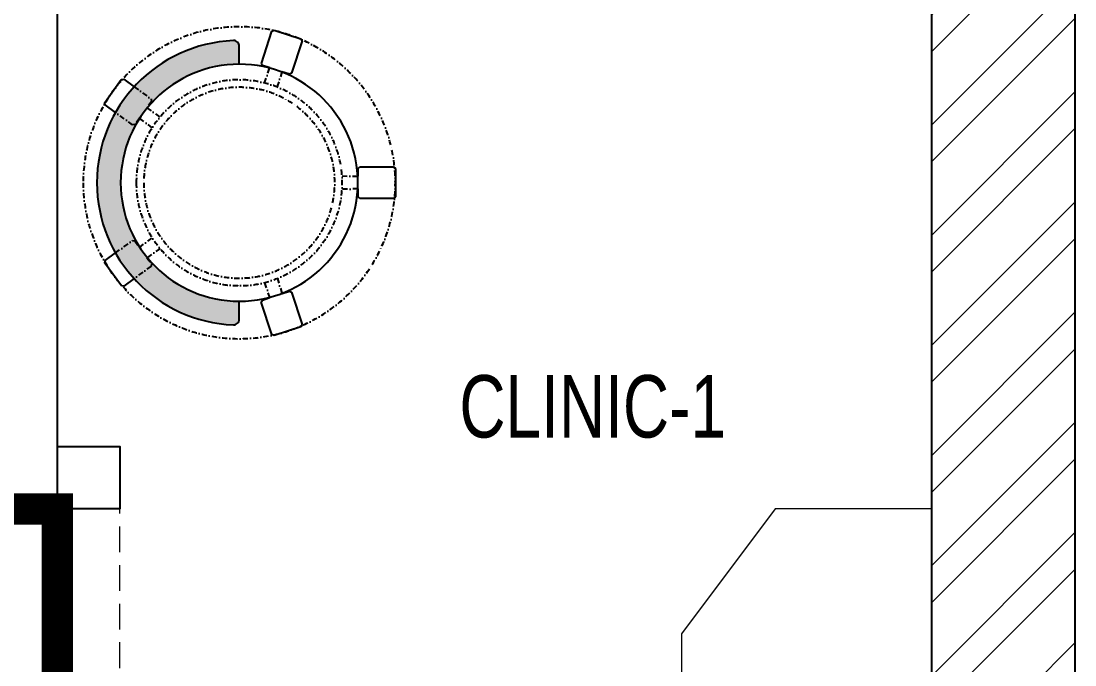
# Model space of a CAD drawing. Header units: feet. Extents: x 3958879 to 3965489, y -5461842 to -5452590.
# Drawn here: x 3963801 to 3965489, y -5454720 to -5453688 of the extents above; entities that cross this region are included whole.
import ezdxf

# ---------------------------------------------------------------- set-up
doc = ezdxf.new("R2010")
doc.units = ezdxf.units.FT
doc.header["$LTSCALE"] = 33
doc.header["$MEASUREMENT"] = 0
for name, pattern in [('a_p6_plan_L18$0$HIDDEN', [0.375, 0.25, -0.125]), ('ACAD_ISO03W100', [30, 12, -18]), ('DASHDOT2', [0.5, 0.25, -0.125, 0, -0.125])]:
    doc.linetypes.add(name, pattern=pattern)
doc.layers.add('A-WALL', color=1, linetype='Continuous')
for name, color, linetype, lineweight in [('HATCH', 9, 'Continuous', 9), ('LENS-DIM', 252, 'Continuous', 5), ('LENS-FURNITURE', 13, 'Continuous', 9), ('LENS-PARTITION', 21, 'Continuous', 25), ('LENS-TEXT', 31, 'Continuous', 5), ('LENS_CURTAIN', 5, 'a_p6_plan_L18$0$HIDDEN', 9), ('LK-FURNITURE', 13, 'Continuous', 9), ('LK-MIRROR', 133, 'Continuous', 13), ('LN-ELEVATION-1', 81, 'Continuous', 25), ('LN-HATCH', 251, 'Continuous', 0)]:
    doc.layers.add(name, color=color, linetype=linetype, lineweight=lineweight)
doc.styles.add('LK TXT', font='GILC____.TTF', dxfattribs={"height": 100})

# ---------------------------------------------------------------- blocks, each defined once
blk = doc.blocks.new('DR STOOL')
at = {"layer": 'HATCH'}
h = blk.add_hatch(dxfattribs=at)
h.set_pattern_fill('ANSI36', color=250, angle=-90.00000000000001)
h.set_pattern_definition([(315, (-227.8099174643867, 917.3997257252777), (6.173926083235043, -1.683798022700468), [7.9375, -1.587499999999999, 0, -1.587499999999999])])
edge = h.paths.add_edge_path()
edge.add_line((-190.0000000041909, 4.511094e-10), (-218.6899174675346, 4.511094e-10))
edge.add_arc((-218.6899174670689, 9.120000000388245), 9.119999999940092, 177.6119845363388, 269.9999999996136, ccw=False)
edge.add_arc((-1.8626451e-09, 3.565219e-10), 228.000000002257, 2.3880154632688004, 177.6119845367313, ccw=False)
edge.add_arc((218.6899174633436, 9.120000000497384), 9.120000000051716, -90.00000000034493, 2.3880154629299, ccw=False)
edge.add_line((218.6899174633436, 4.511094e-10), (190, 4.511094e-10))
edge.add_arc((-1.8626451e-09, 4.511094e-10), 190.000000001979, -1.27e-14, 180)
at = {"layer": 'LN-ELEVATION-1', "color": 1, "ltscale": 100}
for p, q in [((-128.6221585394814, 215.4841044476634), (-165.2704676063731, 189.0243927398114)), ((-124.7228340068832, 214.8545704018979), (-128.6221585394814, 215.4841044476634)), ((-112.6981821293011, 198.1996966340157), (-124.7228340068832, 214.8545704018979)), ((124.7553772013634, 214.9803744515593), (112.5488144652918, 198.2845540212292)), ((128.7014972954057, 215.5933048763618), (124.7553772013634, 214.9803744515593)), ((128.7014972954057, 215.5933048763618), (124.7553772013634, 214.9803744515593)), ((165.1911288509145, 188.915192311113), (128.7014972954057, 215.5933048763618)), ((165.1911288509145, 188.915192311113), (128.7014972954057, 215.5933048763618)), ((-165.2704676063731, 189.0243927398114), (-165.9069543029182, 185.0820035930228)), ((165.7973639420234, 185.0121775862135), (165.1911288509145, 188.915192311113)), ((165.7973639420234, 185.0121775862135), (165.1911288509145, 188.915192311113)), ((-165.9069543029182, 185.0820035930228), (-153.8003208162263, 168.3135803133482)), ((153.6734594982117, 168.4294150282658), (165.7973639420234, 185.0121775862135)), ((-191.2928382232785, -35.45407700946089), (-242.9550312487409, -52.24013893969095)), ((-187.9259491492994, -37.1695928365807), (-191.2928382232785, -35.45407700946089)), ((-184.1424400564283, -48.81403796559607), (-187.9259491492994, -37.1695928365807)), ((188.0651108901948, -36.96233201187715), (184.0504167033359, -49.19388854173303)), ((191.3981811110861, -35.27656588272658), (188.0651108901948, -36.96233201187715)), ((243.0100176925771, -52.21682526778022), (191.3981811110861, -35.27656588272658)), ((-242.9550312487409, -52.24013893969095), (-244.7482102331705, -55.75945052818861)), ((-244.7482102331705, -55.75945052818861), (-230.7800458371639, -98.74904560100549)), ((230.715890809428, -98.7280946081737), (244.8123673382215, -55.78040257930116)), ((244.8123673382215, -55.78040257930116), (243.0100176925771, -52.21682526778022)), ((-227.2218665438704, -100.5620286722478), (-175.5596735184081, -83.7759667420105)), ((-173.8639617776498, -80.4479453730819), (-177.8421125086024, -68.2044548037811)), ((-175.5596735184081, -83.7759667420105), (-173.8639617776498, -80.4479453730819)), ((177.6922140880488, -68.56540505095472), (173.8739495249465, -80.1985000452405)), ((173.8739495249465, -80.1985000452405), (175.5794035866856, -83.5704969359358)), ((175.5794035866856, -83.5704969359358), (227.1912401677109, -100.5107563209894)), ((-230.7800458371639, -98.74904560100549), (-227.2218665438704, -100.5620286722478)), ((227.1912401677109, -100.5107563209894), (230.715890809428, -98.7280946081737)), ((-22.72193054761737, -190.2142363802995), (-25.39390889601782, -192.886214728569)), ((-25.39390889601782, -192.886214728569), (-25.39390889601782, -247.2070584567482)), ((-10.47823652112856, -190.2142363802995), (-22.72193054761737, -190.2142363802995)), ((22.78362171910703, -190.2142363802995), (9.910054048988968, -190.2142363802995)), ((25.42475448176265, -192.8553691428751), (22.78362171910703, -190.2142363802995)), ((25.42475448176265, -247.1762128710543), (25.42475448176265, -192.8553691428751)), ((-25.39390889601782, -247.2070584567482), (-22.60096735274419, -250)), ((-22.60096735274419, -250), (22.60096735274419, -250)), ((22.60096735274419, -250), (25.42475448176265, -247.1762128710543))]:
    blk.add_line(p, q, dxfattribs=at)
at = {"layer": 'LN-ELEVATION-1', "linetype": 'DASHDOT2'}
for p, q in [((-92.92521573789418, 170.8129362839827), (-112.6981821293011, 198.1996966340157)), ((112.5488144652918, 198.2845540212292), (92.69529851106927, 171.1294289919315)), ((-93.52748446213081, 167.0824927485227), (-92.92521573789418, 170.8129362839827)), ((92.69529851106927, 171.1294289919315), (93.26858203159645, 167.4385604566923)), ((-153.8003208162263, 168.3135803133482), (-134.1093360339291, 141.0403694751003)), ((-103.4542870586738, 159.9154408004979), (-93.52748446213081, 167.0824927485227)), ((-88.15393704269081, 139.4771787207864), (-103.4542870586738, 159.9154408004979)), ((103.6608748426661, 159.8406005539291), (88.19885099539533, 139.4487815762331)), ((93.26858203159645, 167.4385604566923), (103.6608748426661, 159.8406005539291)), ((133.7372852512635, 141.1612321265929), (153.6734594982117, 168.4294150282658)), ((-134.1093360339291, 141.0403694751003), (-130.4219571123831, 140.4450534014686)), ((-130.4219571123831, 140.4450534014686), (-119.9844727469608, 147.9808124662595)), ((-119.9844727469608, 147.9808124662595), (-105.3687285655178, 126.9741353208374)), ((105.4096150295809, 126.94019481352), (120.1194891873747, 147.8074627162714)), ((120.1194891873747, 147.8074627162714), (130.0033113472163, 140.5812532722048)), ((130.0033113472163, 140.5812532722048), (133.7372852512635, 141.1612321265929)), ((-159.954806596972, -40.49024384317454), (-184.1424400564283, -48.81403796559607)), ((184.0504167033359, -49.19388854173303), (159.8786162491887, -40.79004861696012)), ((-177.8421125086024, -68.2044548037811), (-153.4148110738024, -60.73628028803068)), ((153.3006618716754, -61.02382378749462), (177.6922140880488, -68.56540505095472)), ((-10.92024635523557, -164.6382343793375), (-10.47823652112856, -190.2142363802995)), ((9.910054048988968, -190.2142363802995), (10.35584833659231, -164.674698740353))]:
    blk.add_line(p, q, dxfattribs=at)
at = {"layer": 'LN-ELEVATION-1', "color": 1, "ltscale": 100}
blk.add_lwpolyline([(-190.0000000023283, 0), (-218.6899174656719, 0, -0.4264743413925903), (-227.8019973598421, 9.5, -0.959166304662544), (227.8019973593764, 9.5, -0.4264743413925903), (218.6899174647406, 0), (190.0000000013969, 0)], format="xyb", dxfattribs=at)
at = {"layer": 'LN-ELEVATION-1', "linetype": 'DASHDOT2'}
for radius in [250, 165, 153]:
    blk.add_circle((0, 0), radius, dxfattribs=at)
at = {"layer": 'LN-ELEVATION-1', "color": 1, "ltscale": 100}
blk.add_circle((0, 0), 190, dxfattribs=at)
blk = doc.blocks.new('A$C024159fb')
at = {"layer": 'LN-HATCH'}
h = blk.add_hatch(dxfattribs=at)
h.set_pattern_fill('ANSI32', color=256, scale=333, angle=180)
h.set_pattern_definition([(225, (-6965184.699742807, 5279154.402450415), (88.29995930067012, -88.29995930067015), []), (225, (-6965243.566382242, 5279154.402450415), (88.29995930067012, -88.29995930067015), [])])
h.paths.add_polyline_path([(-2762.037821878679, -2211.921391882934), (-2992.037821878679, -2211.921391882934), (-2992.037821878679, -4211.921391882934), (-2762.037821878679, -4211.921391882934)])
h.paths.add_polyline_path([(3617.962178121321, 3672.078608117067), (405.9621781213208, 3672.078608117067), (405.9621781213208, 3442.078608117066), (3387.962178121321, 3442.078608117066), (3387.962178121321, -2061.921391882934), (3617.962178121321, -2061.921391882934)])
h.paths.add_polyline_path([(3617.962178121321, -3091.921391882934), (3387.962178121321, -3091.921391882934), (3387.962178121321, -4351.921391882934), (3617.962178121321, -4351.921391882934)])
h.paths.add_polyline_path([(-2762.037821878679, -1279.921391882934), (-2762.037821878679, 3442.078608117066), (-1372.037821878679, 3442.078608117066), (55.9621781213209, 3442.078608117066), (55.9621781213209, 3672.078608117067), (-2992.037821878679, 3672.078608117067), (-2992.037821878679, -1279.921391882934)])
at = {"layer": 'A-WALL'}
for p, q in [((3617.962178121321, 3672.078608117067), (3617.962178121321, -4651.921391882933)), ((3387.962178121321, 3442.078608117066), (3387.962178121321, -2061.921391882934))]:
    blk.add_line(p, q, dxfattribs=at)

msp = doc.modelspace()

# ---------------------------------------------------------------- linework, layer by layer
at = {"layer": 'LENS-PARTITION'}
for points in [[(3963859.383819403, -5452819.708349127), (3963759.383819403, -5452819.708349127), (3963759.383819403, -5454469.708349128), (3963859.383819403, -5454469.708349128)], [(3963859.383819403, -5454369.708349128), (3963959.383819405, -5454369.708349128), (3963959.383819405, -5454469.708349128), (3963859.383819403, -5454469.708349128)]]:
    msp.add_lwpolyline(points, close=True, dxfattribs=at)
at = {"layer": 'LENS_CURTAIN', "ltscale": 5}
msp.add_lwpolyline([(3963859.383819403, -5454469.708349128), (3963859.383819405, -5455219.708349127), (3963959.383819405, -5455219.708349127), (3963959.383819403, -5454469.708349128)], close=True, dxfattribs=at)
at = {"layer": 'LK-FURNITURE'}
msp.add_lwpolyline([(3964859.383819407, -5455219.708349127), (3965259.383819407, -5455219.708349127), (3965259.383819407, -5454469.708349128), (3965009.383819407, -5454469.708349128), (3964859.383819407, -5454669.708349127)], close=True, dxfattribs=at)
at = {"layer": 'LK-MIRROR', "linetype": 'ACAD_ISO03W100', "ltscale": 0.05, "const_width": 50}
msp.add_lwpolyline([(3962277.383819405, -5454719.708349127), (3963023.656157831, -5454719.708349129), (3963509.383819403, -5454719.708349127), (3963759.383819403, -5454469.708349128), (3963859.383819403, -5454469.708349128), (3963859.383819405, -5455469.708349126), (3962277.383819412, -5455464.500015824)], dxfattribs=at)

# ---------------------------------------------------------------- block references
at = {"layer": 'LENS-DIM', "color": 3}
msp.add_blockref('A$C024159fb', (3961871.421641285, -5456261.786957244), dxfattribs=at)
at = {"layer": 'LENS-FURNITURE', "xscale": -1, "rotation": 90}
msp.add_blockref('DR STOOL', (3964150.801293759, -5453946.847795214), dxfattribs=at)

# ---------------------------------------------------------------- texts
at = {"layer": 'LENS-TEXT', "color": 0, "linetype": 'Continuous', "ltscale": 3, "insert": (3964716.878786279, -5454305.92353274), "char_height": 100, "attachment_point": 5, "style": 'LK TXT'}
msp.add_mtext_dynamic_manual_height_columns('CLINIC-1', width=948.475230215791, gutter_width=0.9999999999999992, heights=[0], dxfattribs=at)

doc.saveas('drawing.dxf')
